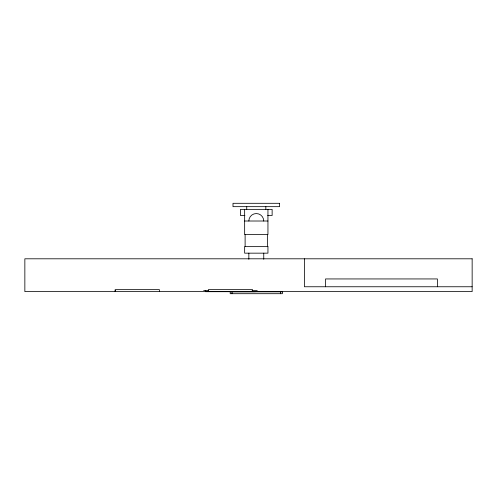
<?xml version="1.0" encoding="UTF-8"?>
<svg xmlns="http://www.w3.org/2000/svg" width="497" height="497" viewBox="0 0 497 497"><rect width="100%" height="100%" fill="white"/><g stroke="black" fill="none" stroke-linecap="round" stroke-linejoin="round"><path stroke-width="0.75" d="M244.915 215.512L240.455 215.512L240.455 209.361L272.132 209.361L272.132 215.512L267.672 215.512M244.648 221.01L267.945 221.01M472.15 286.757L304.412 286.757L304.412 258.8M115.142 290.627L115.652 290.627M203.671 290.627L208.535 290.627M252.085 290.627L257.253 290.627M255.39 291.696L205.534 291.696L205.534 290.627M437.391 286.757L437.391 278.941L325.566 278.941L325.566 286.757M280.525 291.832L280.525 293.696M267.945 209.361L267.945 234.522L244.648 234.522L244.648 209.361M267.479 234.522L267.479 246.636M265.839 206.659L265.839 209.361M263.752 253.159L263.752 259.285M252.594 291.602L252.594 289.645L208.33 289.645L208.33 291.602M248.842 253.159L248.842 259.285M246.742 206.659L246.742 209.361M245.114 234.522L245.114 246.636M232.068 291.832L232.068 293.696M159.407 291.602L159.407 289.645L115.142 289.645L115.142 291.602M248.842 221.01A7.455 7.455 0 0 1 256.297 213.555A7.455 7.455 0 0 1 263.752 221.01M279.594 203.304L233 203.304L233 206.659L279.594 206.659L279.594 203.304M267.945 246.636L244.648 246.636L244.648 253.159L267.945 253.159L267.945 246.636M472.15 258.8L24.85 258.8L24.85 291.602L472.15 291.602L472.15 258.8M282.377 291.832L230.21 291.832L230.204 293.696L282.377 293.696L282.389 291.832"/></g></svg>
